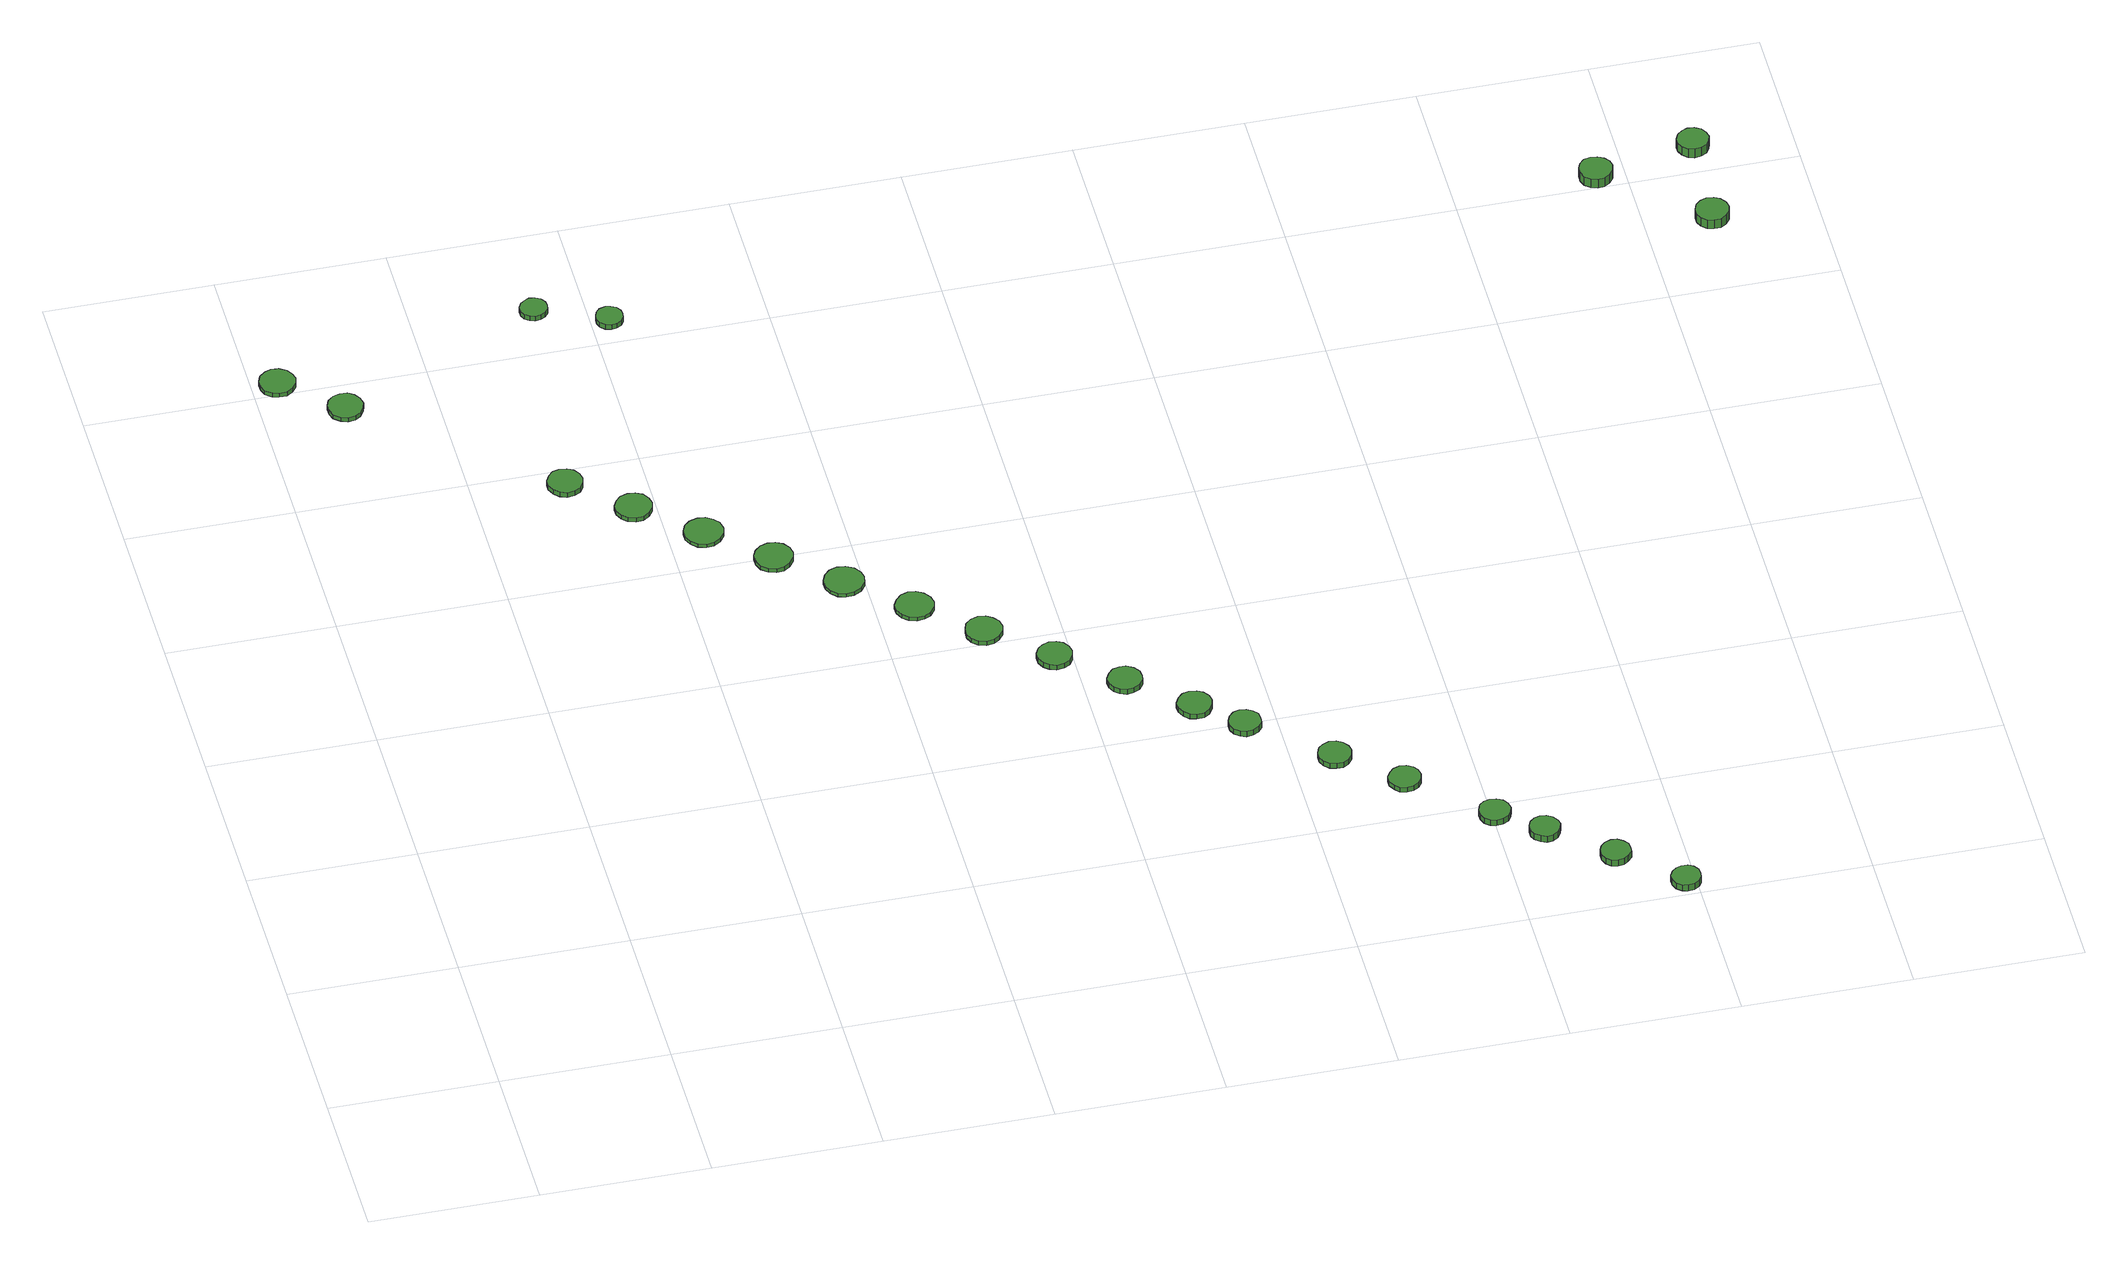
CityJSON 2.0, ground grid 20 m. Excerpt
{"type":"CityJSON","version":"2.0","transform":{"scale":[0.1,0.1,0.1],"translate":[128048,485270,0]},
"CityObjects":{
"tree1":{"type":"SolitaryVegetationObject","attributes":{"function":"something"},"geometry":[{"type":"MultiSurface","lod":"1","boundaries":[[[0,1,2,3,4,5,6,7,8,9,10,11,12,13,14]],[[15,16,17,18,19,20,21,22,23,24,25,26,27,28,29]],[[0,29,28,1]],[[1,28,27,2]],[[2,27,26,3]],[[3,26,25,4]],[[4,25,24,5]],[[5,24,23,6]],[[6,23,22,7]],[[7,22,21,8]],[[8,21,20,9]],[[9,20,19,10]],[[10,19,18,11]],[[11,18,17,12]],[[12,17,16,13]],[[13,16,15,14]],[[14,15,29,0]]]}]},
"tree2":{"type":"SolitaryVegetationObject","attributes":{"function":"something"},"geometry":[{"type":"MultiSurface","lod":"1","boundaries":[[[30,31,32,33,34,35,36,37,38,39,40,41,42,43,44]],[[45,46,47,48,49,50,51,52,53,54,55,56,57,58,59]],[[30,59,58,31]],[[31,58,57,32]],[[32,57,56,33]],[[33,56,55,34]],[[34,55,54,35]],[[35,54,53,36]],[[36,53,52,37]],[[37,52,51,38]],[[38,51,50,39]],[[39,50,49,40]],[[40,49,48,41]],[[41,48,47,42]],[[42,47,46,43]],[[43,46,45,44]],[[44,45,59,30]]]}]},
"tree3":{"type":"SolitaryVegetationObject","attributes":{"function":"something"},"geometry":[{"type":"MultiSurface","lod":"1","boundaries":[[[60,61,62,63,64,65,66,67,68,69,70,71,72,73,74]],[[75,76,77,78,79,80,81,82,83,84,85,86,87,88,89]],[[60,89,88,61]],[[61,88,87,62]],[[62,87,86,63]],[[63,86,85,64]],[[64,85,84,65]],[[65,84,83,66]],[[66,83,82,67]],[[67,82,81,68]],[[68,81,80,69]],[[69,80,79,70]],[[70,79,78,71]],[[71,78,77,72]],[[72,77,76,73]],[[73,76,75,74]],[[74,75,89,60]]]}]},
"tree4":{"type":"SolitaryVegetationObject","attributes":{"function":"something"},"geometry":[{"type":"MultiSurface","lod":"1","boundaries":[[[90,91,92,93,94,95,96,97,98,99,100,101,102,103,104]],[[105,106,107,108,109,110,111,112,113,114,115,116,117,118,119]],[[90,119,118,91]],[[91,118,117,92]],[[92,117,116,93]],[[93,116,115,94]],[[94,115,114,95]],[[95,114,113,96]],[[96,113,112,97]],[[97,112,111,98]],[[98,111,110,99]],[[99,110,109,100]],[[100,109,108,101]],[[101,108,107,102]],[[102,107,106,103]],[[103,106,105,104]],[[104,105,119,90]]]}]},
"tree5":{"type":"SolitaryVegetationObject","attributes":{"function":"something"},"geometry":[{"type":"MultiSurface","lod":"1","boundaries":[[[120,121,122,123,124,125,126,127,128,129,130,131,132,133,134]],[[135,136,137,138,139,140,141,142,143,144,145,146,147,148,149]],[[120,149,148,121]],[[121,148,147,122]],[[122,147,146,123]],[[123,146,145,124]],[[124,145,144,125]],[[125,144,143,126]],[[126,143,142,127]],[[127,142,141,128]],[[128,141,140,129]],[[129,140,139,130]],[[130,139,138,131]],[[131,138,137,132]],[[132,137,136,133]],[[133,136,135,134]],[[134,135,149,120]]]}]},
"tree6":{"type":"SolitaryVegetationObject","attributes":{"function":"something"},"geometry":[{"type":"MultiSurface","lod":"1","boundaries":[[[150,151,152,153,154,155,156,157,158,159,160,161,162,163,164]],[[165,166,167,168,169,170,171,172,173,174,175,176,177,178,179]],[[150,179,178,151]],[[151,178,177,152]],[[152,177,176,153]],[[153,176,175,154]],[[154,175,174,155]],[[155,174,173,156]],[[156,173,172,157]],[[157,172,171,158]],[[158,171,170,159]],[[159,170,169,160]],[[160,169,168,161]],[[161,168,167,162]],[[162,167,166,163]],[[163,166,165,164]],[[164,165,179,150]]]}]},
"tree7":{"type":"SolitaryVegetationObject","attributes":{"function":"something"},"geometry":[{"type":"MultiSurface","lod":"1","boundaries":[[[180,181,182,183,184,185,186,187,188,189,190,191,192,193,194]],[[195,196,197,198,199,200,201,202,203,204,205,206,207,208,209]],[[180,209,208,181]],[[181,208,207,182]],[[182,207,206,183]],[[183,206,205,184]],[[184,205,204,185]],[[185,204,203,186]],[[186,203,202,187]],[[187,202,201,188]],[[188,201,200,189]],[[189,200,199,190]],[[190,199,198,191]],[[191,198,197,192]],[[192,197,196,193]],[[193,196,195,194]],[[194,195,209,180]]]}]},
"tree8":{"type":"SolitaryVegetationObject","attributes":{"function":"something"},"geometry":[{"type":"MultiSurface","lod":"1","boundaries":[[[210,211,212,213,214,215,216,217,218,219,220,221,222,223,224]],[[225,226,227,228,229,230,231,232,233,234,235,236,237,238,239]],[[210,239,238,211]],[[211,238,237,212]],[[212,237,236,213]],[[213,236,235,214]],[[214,235,234,215]],[[215,234,233,216]],[[216,233,232,217]],[[217,232,231,218]],[[218,231,230,219]],[[219,230,229,220]],[[220,229,228,221]],[[221,228,227,222]],[[222,227,226,223]],[[223,226,225,224]],[[224,225,239,210]]]}]},
"tree9":{"type":"SolitaryVegetationObject","attributes":{"function":"something"},"geometry":[{"type":"MultiSurface","lod":"1","boundaries":[[[240,241,242,243,244,245,246,247,248,249,250,251,252,253,254]],[[255,256,257,258,259,260,261,262,263,264,265,266,267,268,269]],[[240,269,268,241]],[[241,268,267,242]],[[242,267,266,243]],[[243,266,265,244]],[[244,265,264,245]],[[245,264,263,246]],[[246,263,262,247]],[[247,262,261,248]],[[248,261,260,249]],[[249,260,259,250]],[[250,259,258,251]],[[251,258,257,252]],[[252,257,256,253]],[[253,256,255,254]],[[254,255,269,240]]]}]},
"tree10":{"type":"SolitaryVegetationObject","attributes":{"function":"something"},"geometry":[{"type":"MultiSurface","lod":"1","boundaries":[[[270,271,272,273,274,275,276,277,278,279,280,281,282,283,284]],[[285,286,287,288,289,290,291,292,293,294,295,296,297,298,299]],[[270,299,298,271]],[[271,298,297,272]],[[272,297,296,273]],[[273,296,295,274]],[[274,295,294,275]],[[275,294,293,276]],[[276,293,292,277]],[[277,292,291,278]],[[278,291,290,279]],[[279,290,289,280]],[[280,289,288,281]],[[281,288,287,282]],[[282,287,286,283]],[[283,286,285,284]],[[284,285,299,270]]]}]},
"tree11":{"type":"SolitaryVegetationObject","attributes":{"function":"something"},"geometry":[{"type":"MultiSurface","lod":"1","boundaries":[[[300,301,302,303,304,305,306,307,308,309,310,311,312,313,314]],[[315,316,317,318,319,320,321,322,323,324,325,326,327,328,329]],[[300,329,328,301]],[[301,328,327,302]],[[302,327,326,303]],[[303,326,325,304]],[[304,325,324,305]],[[305,324,323,306]],[[306,323,322,307]],[[307,322,321,308]],[[308,321,320,309]],[[309,320,319,310]],[[310,319,318,311]],[[311,318,317,312]],[[312,317,316,313]],[[313,316,315,314]],[[314,315,329,300]]]}]},
"tree12":{"type":"SolitaryVegetationObject","attributes":{"function":"something"},"geometry":[{"type":"MultiSurface","lod":"1","boundaries":[[[330,331,332,333,334,335,336,337,338,339,340,341,342,343,344]],[[345,346,347,348,349,350,351,352,353,354,355,356,357,358,359]],[[330,359,358,331]],[[331,358,357,332]],[[332,357,356,333]],[[333,356,355,334]],[[334,355,354,335]],[[335,354,353,336]],[[336,353,352,337]],[[337,352,351,338]],[[338,351,350,339]],[[339,350,349,340]],[[340,349,348,341]],[[341,348,347,342]],[[342,347,346,343]],[[343,346,345,344]],[[344,345,359,330]]]}]},
"tree13":{"type":"SolitaryVegetationObject","attributes":{"function":"something"},"geometry":[{"type":"MultiSurface","lod":"1","boundaries":[[[360,361,362,363,364,365,366,367,368,369,370,371,372,373,374]],[[375,376,377,378,379,380,381,382,383,384,385,386,387,388,389]],[[360,389,388,361]],[[361,388,387,362]],[[362,387,386,363]],[[363,386,385,364]],[[364,385,384,365]],[[365,384,383,366]],[[366,383,382,367]],[[367,382,381,368]],[[368,381,380,369]],[[369,380,379,370]],[[370,379,378,371]],[[371,378,377,372]],[[372,377,376,373]],[[373,376,375,374]],[[374,375,389,360]]]}]},
"tree14":{"type":"SolitaryVegetationObject","attributes":{"function":"something"},"geometry":[{"type":"MultiSurface","lod":"1","boundaries":[[[390,391,392,393,394,395,396,397,398,399,400,401,402,403,404]],[[405,406,407,408,409,410,411,412,413,414,415,416,417,418,419]],[[390,419,418,391]],[[391,418,417,392]],[[392,417,416,393]],[[393,416,415,394]],[[394,415,414,395]],[[395,414,413,396]],[[396,413,412,397]],[[397,412,411,398]],[[398,411,410,399]],[[399,410,409,400]],[[400,409,408,401]],[[401,408,407,402]],[[402,407,406,403]],[[403,406,405,404]],[[404,405,419,390]]]}]},
"tree15":{"type":"SolitaryVegetationObject","attributes":{"function":"something"},"geometry":[{"type":"MultiSurface","lod":"1","boundaries":[[[420,421,422,423,424,425,426,427,428,429,430,431,432,433,434]],[[435,436,437,438,439,440,441,442,443,444,445,446,447,448,449]],[[420,449,448,421]],[[421,448,447,422]],[[422,447,446,423]],[[423,446,445,424]],[[424,445,444,425]],[[425,444,443,426]],[[426,443,442,427]],[[427,442,441,428]],[[428,441,440,429]],[[429,440,439,430]],[[430,439,438,431]],[[431,438,437,432]],[[432,437,436,433]],[[433,436,435,434]],[[434,435,449,420]]]}]},
"tree16":{"type":"SolitaryVegetationObject","attributes":{"function":"something"},"geometry":[{"type":"MultiSurface","lod":"1","boundaries":[[[450,451,452,453,454,455,456,457,458,459,460,461,462,463,464]],[[465,466,467,468,469,470,471,472,473,474,475,476,477,478,479]],[[450,479,478,451]],[[451,478,477,452]],[[452,477,476,453]],[[453,476,475,454]],[[454,475,474,455]],[[455,474,473,456]],[[456,473,472,457]],[[457,472,471,458]],[[458,471,470,459]],[[459,470,469,460]],[[460,469,468,461]],[[461,468,467,462]],[[462,467,466,463]],[[463,466,465,464]],[[464,465,479,450]]]}]},
"tree17":{"type":"SolitaryVegetationObject","attributes":{"function":"something"},"geometry":[{"type":"MultiSurface","lod":"1","boundaries":[[[480,481,482,483,484,485,486,487,488,489,490,491,492,493,494]],[[495,496,497,498,499,500,501,502,503,504,505,506,507,508,509]],[[480,509,508,481]],[[481,508,507,482]],[[482,507,506,483]],[[483,506,505,484]],[[484,505,504,485]],[[485,504,503,486]],[[486,503,502,487]],[[487,502,501,488]],[[488,501,500,489]],[[489,500,499,490]],[[490,499,498,491]],[[491,498,497,492]],[[492,497,496,493]],[[493,496,495,494]],[[494,495,509,480]]]}]},
"tree18":{"type":"SolitaryVegetationObject","attributes":{"function":"something"},"geometry":[{"type":"MultiSurface","lod":"1","boundaries":[[[510,511,512,513,514,515,516,517,518,519,520,521,522,523,524]],[[525,526,527,528,529,530,531,532,533,534,535,536,537,538,539]],[[510,539,538,511]],[[511,538,537,512]],[[512,537,536,513]],[[513,536,535,514]],[[514,535,534,515]],[[515,534,533,516]],[[516,533,532,517]],[[517,532,531,518]],[[518,531,530,519]],[[519,530,529,520]],[[520,529,528,521]],[[521,528,527,522]],[[522,527,526,523]],[[523,526,525,524]],[[524,525,539,510]]]}]},
"tree19":{"type":"SolitaryVegetationObject","attributes":{"function":"something"},"geometry":[{"type":"MultiSurface","lod":"1","boundaries":[[[540,541,542,543,544,545,546,547,548,549,550,551,552,553,554]],[[555,556,557,558,559,560,561,562,563,564,565,566,567,568,569]],[[540,569,568,541]],[[541,568,567,542]],[[542,567,566,543]],[[543,566,565,544]],[[544,565,564,545]],[[545,564,563,546]],[[546,563,562,547]],[[547,562,561,548]],[[548,561,560,549]],[[549,560,559,550]],[[550,559,558,551]],[[551,558,557,552]],[[552,557,556,553]],[[553,556,555,554]],[[554,555,569,540]]]}]},
"tree20":{"type":"SolitaryVegetationObject","attributes":{"function":"something"},"geometry":[{"type":"MultiSurface","lod":"1","boundaries":[[[570,571,572,573,574,575,576,577,578,579,580,581,582,583,584]],[[585,586,587,588,589,590,591,592,593,594,595,596,597,598,599]],[[570,599,598,571]],[[571,598,597,572]],[[572,597,596,573]],[[573,596,595,574]],[[574,595,594,575]],[[575,594,593,576]],[[576,593,592,577]],[[577,592,591,578]],[[578,591,590,579]],[[579,590,589,580]],[[580,589,588,581]],[[581,588,587,582]],[[582,587,586,583]],[[583,586,585,584]],[[584,585,599,570]]]}]},
"tree21":{"type":"SolitaryVegetationObject","attributes":{"function":"something"},"geometry":[{"type":"MultiSurface","lod":"1","boundaries":[[[600,601,602,603,604,605,606,607,608,609,610,611,612,613,614]],[[615,616,617,618,619,620,621,622,623,624,625,626,627,628,629]],[[600,629,628,601]],[[601,628,627,602]],[[602,627,626,603]],[[603,626,625,604]],[[604,625,624,605]],[[605,624,623,606]],[[606,623,622,607]],[[607,622,621,608]],[[608,621,620,609]],[[609,620,619,610]],[[610,619,618,611]],[[611,618,617,612]],[[612,617,616,613]],[[613,616,615,614]],[[614,615,629,600]]]}]},
"tree22":{"type":"SolitaryVegetationObject","attributes":{"function":"something"},"geometry":[{"type":"MultiSurface","lod":"1","boundaries":[[[630,631,632,633,634,635,636,637,638,639,640,641,642,643,644]],[[645,646,647,648,649,650,651,652,653,654,655,656,657,658,659]],[[630,659,658,631]],[[631,658,657,632]],[[632,657,656,633]],[[633,656,655,634]],[[634,655,654,635]],[[635,654,653,636]],[[636,653,652,637]],[[637,652,651,638]],[[638,651,650,639]],[[639,650,649,640]],[[640,649,648,641]],[[641,648,647,642]],[[642,647,646,643]],[[643,646,645,644]],[[644,645,659,630]]]}]},
"tree23":{"type":"SolitaryVegetationObject","attributes":{"function":"something"},"geometry":[{"type":"MultiSurface","lod":"1","boundaries":[[[660,661,662,663,664,665,666,667,668,669,670,671,672,673,674]],[[675,676,677,678,679,680,681,682,683,684,685,686,687,688,689]],[[660,689,688,661]],[[661,688,687,662]],[[662,687,686,663]],[[663,686,685,664]],[[664,685,684,665]],[[665,684,683,666]],[[666,683,682,667]],[[667,682,681,668]],[[668,681,680,669]],[[669,680,679,670]],[[670,679,678,671]],[[671,678,677,672]],[[672,677,676,673]],[[673,676,675,674]],[[674,675,689,660]]]}]},
"tree24":{"type":"SolitaryVegetationObject","attributes":{"function":"something"},"geometry":[{"type":"MultiSurface","lod":"1","boundaries":[[[690,691,692,693,694,695,696,697,698,699,700,701,702,703,704]],[[705,706,707,708,709,710,711,712,713,714,715,716,717,718,719]],[[690,719,718,691]],[[691,718,717,692]],[[692,717,716,693]],[[693,716,715,694]],[[694,715,714,695]],[[695,714,713,696]],[[696,713,712,697]],[[697,712,711,698]],[[698,711,710,699]],[[699,710,709,700]],[[700,709,708,701]],[[701,708,707,702]],[[702,707,706,703]],[[703,706,705,704]],[[704,705,719,690]]]}]}
},
"vertices":[
[51,1215,9],[49,1223,9],[44,1230,9],[36,1235,9],[27,1236,9],[19,1233,9],[12,1227,9],[9,1219,9],[9,1210,9],[12,1202,9],[19,1196,9],[27,1194,9],[36,1194,9],[44,1199,9],[49,1206,9],[49,1206,3],[44,1199,3],[36,1194,3],[27,1194,3],[19,1196,3],[12,1202,3],[9,1210,3],[9,1219,3],[12,1227,3],[19,1233,3],[27,1236,3],[36,1235,3],[44,1230,3],[49,1223,3],[51,1215,3],
[116,1156,9],[114,1165,9],[109,1172,9],[102,1177,9],[93,1177,9],[85,1175,9],[78,1169,9],[75,1161,9],[75,1152,9],[78,1144,9],[85,1138,9],[93,1135,9],[102,1136,9],[109,1141,9],[114,1148,9],[114,1148,3],[109,1141,3],[102,1136,3],[93,1135,3],[85,1138,3],[78,1144,3],[75,1152,3],[75,1161,3],[78,1169,3],[85,1175,3],[93,1177,3],[102,1177,3],[109,1172,3],[114,1165,3],[116,1156,3],
[328,973,10],[326,981,10],[321,988,10],[314,992,10],[305,993,10],[297,991,10],[291,985,10],[287,977,10],[287,969,10],[291,961,10],[297,955,10],[305,952,10],[314,953,10],[321,957,10],[326,964,10],[326,964,3],[321,957,3],[314,953,3],[305,952,3],[297,955,3],[291,961,3],[287,969,3],[287,977,3],[291,985,3],[297,991,3],[305,993,3],[314,992,3],[321,988,3],[326,981,3],[328,973,3],
[395,915,9],[393,923,9],[388,931,9],[380,935,9],[371,936,9],[362,933,9],[356,927,9],[352,919,9],[352,910,9],[356,902,9],[362,896,9],[371,893,9],[380,894,9],[388,899,9],[393,906,9],[393,906,3],[388,899,3],[380,894,3],[371,893,3],[362,896,3],[356,902,3],[352,910,3],[352,919,3],[356,927,3],[362,933,3],[371,936,3],[380,935,3],[388,931,3],[393,923,3],[395,915,3],
[464,855,8],[462,865,8],[456,872,8],[448,877,8],[439,878,8],[429,875,8],[422,869,8],[418,860,8],[418,850,8],[422,842,8],[429,835,8],[439,832,8],[448,833,8],[456,838,8],[462,846,8],[462,846,3],[456,838,3],[448,833,3],[439,832,3],[429,835,3],[422,842,3],[418,850,3],[418,860,3],[422,869,3],[429,875,3],[439,878,3],[448,877,3],[456,872,3],[462,865,3],[464,855,3],
[357,1270,10],[356,1276,10],[352,1282,10],[346,1285,10],[339,1286,10],[333,1283,10],[328,1279,10],[325,1273,10],[325,1266,10],[328,1260,10],[333,1256,10],[339,1254,10],[346,1255,10],[352,1258,10],[356,1263,10],[356,1263,3],[352,1258,3],[346,1255,3],[339,1254,3],[333,1256,3],[328,1260,3],[325,1266,3],[325,1273,3],[328,1279,3],[333,1283,3],[339,1286,3],[346,1285,3],[352,1282,3],[356,1276,3],[357,1270,3],
[531,795,9],[529,804,9],[523,812,9],[515,816,9],[506,817,9],[497,814,9],[490,808,9],[486,800,9],[486,790,9],[490,781,9],[497,775,9],[506,772,9],[515,773,9],[523,778,9],[529,786,9],[529,786,3],[523,778,3],[515,773,3],[506,772,3],[497,775,3],[490,781,3],[486,790,3],[486,800,3],[490,808,3],[497,814,3],[506,817,3],[515,816,3],[523,812,3],[529,804,3],[531,795,3],
[437,1236,10],[436,1242,10],[432,1248,10],[426,1251,10],[420,1252,10],[413,1250,10],[408,1245,10],[406,1239,10],[406,1233,10],[408,1227,10],[413,1222,10],[420,1220,10],[426,1221,10],[432,1224,10],[436,1229,10],[436,1229,3],[432,1224,3],[426,1221,3],[420,1220,3],[413,1222,3],[408,1227,3],[406,1233,3],[406,1239,3],[408,1245,3],[413,1250,3],[420,1252,3],[426,1251,3],[432,1248,3],[436,1242,3],[437,1236,3],
[600,737,8],[598,746,8],[592,754,8],[583,759,8],[573,760,8],[564,757,8],[557,750,8],[553,741,8],[553,732,8],[557,723,8],[564,716,8],[573,713,8],[583,714,8],[592,719,8],[598,727,8],[598,727,3],[592,719,3],[583,714,3],[573,713,3],[564,716,3],[557,723,3],[553,732,3],[553,741,3],[557,750,3],[564,757,3],[573,760,3],[583,759,3],[592,754,3],[598,746,3],[600,737,3],
[667,677,8],[665,686,8],[659,694,8],[651,699,8],[642,700,8],[633,697,8],[626,690,8],[622,682,8],[622,673,8],[626,664,8],[633,658,8],[642,655,8],[651,656,8],[659,660,8],[665,668,8],[665,668,3],[659,660,3],[651,656,3],[642,655,3],[633,658,3],[626,664,3],[622,673,3],[622,682,3],[626,690,3],[633,697,3],[642,700,3],[651,699,3],[659,694,3],[665,686,3],[667,677,3],
[733,618,9],[731,627,9],[725,634,9],[718,639,9],[709,640,9],[700,637,9],[693,631,9],[690,622,9],[690,613,9],[693,605,9],[700,599,9],[709,596,9],[718,597,9],[725,602,9],[731,609,9],[731,609,3],[725,602,3],[718,597,3],[709,596,3],[700,599,3],[693,605,3],[690,613,3],[690,622,3],[693,631,3],[700,637,3],[709,640,3],[718,639,3],[725,634,3],[731,627,3],[733,618,3],
[800,559,9],[798,567,9],[793,574,9],[786,578,9],[777,579,9],[769,576,9],[763,571,9],[759,563,9],[759,554,9],[763,546,9],[769,541,9],[777,538,9],[786,539,9],[793,543,9],[798,550,9],[798,550,2],[793,543,2],[786,539,2],[777,538,2],[769,541,2],[763,546,2],[759,554,2],[759,563,2],[763,571,2],[769,576,2],[777,579,2],[786,578,2],[793,574,2],[798,567,2],[800,559,2],
[867,499,9],[866,507,9],[861,514,9],[853,519,9],[845,519,9],[837,517,9],[831,511,9],[827,503,9],[827,495,9],[831,487,9],[837,482,9],[845,479,9],[853,480,9],[861,484,9],[866,491,9],[866,491,2],[861,484,2],[853,480,2],[845,479,2],[837,482,2],[831,487,2],[827,495,2],[827,503,2],[831,511,2],[837,517,2],[845,519,2],[853,519,2],[861,514,2],[866,507,2],[867,499,2],
[935,440,9],[933,448,9],[928,455,9],[921,459,9],[912,460,9],[904,458,9],[898,452,9],[894,444,9],[894,436,9],[898,428,9],[904,422,9],[912,420,9],[921,420,9],[928,425,9],[933,432,9],[933,432,2],[928,425,2],[921,420,2],[912,420,2],[904,422,2],[898,428,2],[894,436,2],[894,444,2],[898,452,2],[904,458,2],[912,460,2],[921,459,2],[928,455,2],[933,448,2],[935,440,2],
[981,396,10],[980,404,10],[975,410,10],[968,414,10],[960,415,10],[953,413,10],[947,407,10],[944,400,10],[944,392,10],[947,385,10],[953,380,10],[960,377,10],[968,378,10],[975,382,10],[980,388,10],[980,388,2],[975,382,2],[968,378,2],[960,377,2],[953,380,2],[947,385,2],[944,392,2],[944,400,2],[947,407,2],[953,413,2],[960,415,2],[968,414,2],[975,410,2],[980,404,2],[981,396,2],
[1069,320,9],[1067,328,9],[1062,335,9],[1055,339,9],[1047,340,9],[1039,337,9],[1033,332,9],[1030,324,9],[1030,316,9],[1033,309,9],[1039,303,9],[1047,301,9],[1055,301,9],[1062,305,9],[1067,312,9],[1067,312,2],[1062,305,2],[1055,301,2],[1047,301,2],[1039,303,2],[1033,309,2],[1030,316,2],[1030,324,2],[1033,332,2],[1039,337,2],[1047,340,2],[1055,339,2],[1062,335,2],[1067,328,2],[1069,320,2],
[1136,262,9],[1134,270,9],[1130,276,9],[1123,280,9],[1115,281,9],[1107,278,9],[1102,273,9],[1098,266,9],[1098,258,9],[1102,251,9],[1107,245,9],[1115,243,9],[1123,244,9],[1130,248,9],[1134,254,9],[1134,254,2],[1130,248,2],[1123,244,2],[1115,243,2],[1107,245,2],[1102,251,2],[1098,258,2],[1098,266,2],[1102,273,2],[1107,278,2],[1115,281,2],[1123,280,2],[1130,276,2],[1134,270,2],[1136,262,2],
[1222,183,9],[1220,191,9],[1216,197,9],[1209,201,9],[1201,202,9],[1194,200,9],[1188,195,9],[1185,187,9],[1185,180,9],[1188,172,9],[1194,167,9],[1201,165,9],[1209,166,9],[1216,170,9],[1220,176,9],[1220,176,1],[1216,170,1],[1209,166,1],[1201,165,1],[1194,167,1],[1188,172,1],[1185,180,1],[1185,187,1],[1188,195,1],[1194,200,1],[1201,202,1],[1209,201,1],[1216,197,1],[1220,191,1],[1222,183,1],
[1270,142,10],[1268,149,10],[1264,155,10],[1257,159,10],[1250,160,10],[1243,158,10],[1237,153,10],[1234,146,10],[1234,138,10],[1237,132,10],[1243,127,10],[1250,124,10],[1257,125,10],[1264,129,10],[1268,135,10],[1268,135,1],[1264,129,1],[1257,125,1],[1250,124,1],[1243,127,1],[1237,132,1],[1234,138,1],[1234,146,1],[1237,153,1],[1243,158,1],[1250,160,1],[1257,159,1],[1264,155,1],[1268,149,1],[1270,142,1],
[1338,84,10],[1337,91,10],[1332,97,10],[1326,101,10],[1319,102,10],[1311,99,10],[1306,94,10],[1303,88,10],[1303,80,10],[1306,73,10],[1311,68,10],[1319,66,10],[1326,67,10],[1332,71,10],[1337,77,10],[1337,77,1],[1332,71,1],[1326,67,1],[1319,66,1],[1311,68,1],[1306,73,1],[1303,80,1],[1303,88,1],[1306,94,1],[1311,99,1],[1319,102,1],[1326,101,1],[1332,97,1],[1337,91,1],[1338,84,1],
[1405,23,10],[1404,30,10],[1400,36,10],[1394,40,10],[1386,40,10],[1380,38,10],[1374,33,10],[1371,27,10],[1371,20,10],[1374,13,10],[1380,8,10],[1386,6,10],[1394,7,10],[1400,11,10],[1404,16,10],[1404,16,1],[1400,11,1],[1394,7,1],[1386,6,1],[1380,8,1],[1374,13,1],[1371,20,1],[1371,27,1],[1374,33,1],[1380,38,1],[1386,40,1],[1394,40,1],[1400,36,1],[1404,30,1],[1405,23,1],
[1584,1211,22],[1582,1219,22],[1577,1225,22],[1570,1229,22],[1562,1230,22],[1554,1228,22],[1548,1222,22],[1545,1215,22],[1545,1207,22],[1548,1199,22],[1554,1194,22],[1562,1191,22],[1570,1192,22],[1577,1196,22],[1582,1203,22],[1582,1203,9],[1577,1196,9],[1570,1192,9],[1562,1191,9],[1554,1194,9],[1548,1199,9],[1545,1207,9],[1545,1215,9],[1548,1222,9],[1554,1228,9],[1562,1230,9],[1570,1229,9],[1577,1225,9],[1582,1219,9],[1584,1211,9],
[1696,1111,23],[1694,1119,23],[1689,1126,23],[1682,1130,23],[1674,1131,23],[1666,1128,23],[1660,1123,23],[1657,1115,23],[1657,1107,23],[1660,1100,23],[1666,1094,23],[1674,1092,23],[1682,1092,23],[1689,1097,23],[1694,1103,23],[1694,1103,10],[1689,1097,10],[1682,1092,10],[1674,1092,10],[1666,1094,10],[1660,1100,10],[1657,1107,10],[1657,1115,10],[1660,1123,10],[1666,1128,10],[1674,1131,10],[1682,1130,10],[1689,1126,10],[1694,1119,10],[1696,1111,10],
[1701,1232,24],[1699,1240,24],[1695,1246,24],[1688,1250,24],[1680,1251,24],[1673,1248,24],[1667,1243,24],[1664,1236,24],[1664,1229,24],[1667,1222,24],[1673,1216,24],[1680,1214,24],[1688,1215,24],[1695,1219,24],[1699,1225,24],[1699,1225,11],[1695,1219,11],[1688,1215,11],[1680,1214,11],[1673,1216,11],[1667,1222,11],[1664,1229,11],[1664,1236,11],[1667,1243,11],[1673,1248,11],[1680,1251,11],[1688,1250,11],[1695,1246,11],[1699,1240,11],[1701,1232,11]
]}
